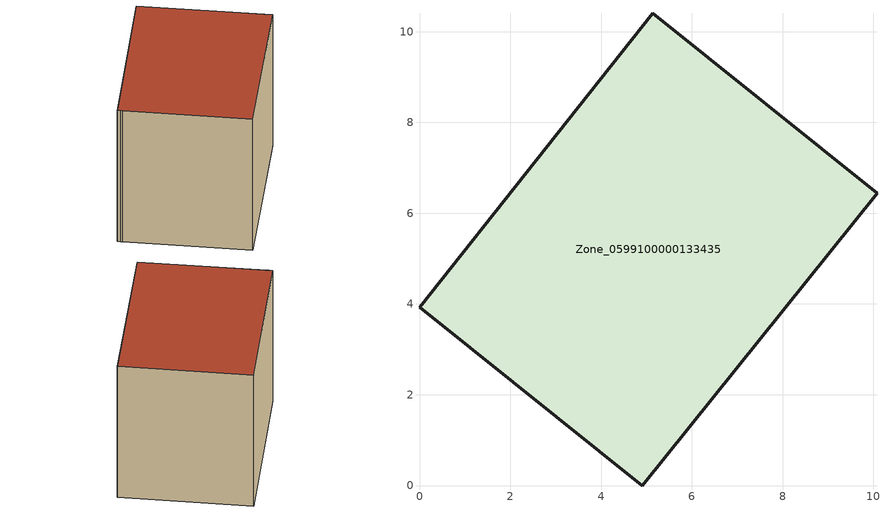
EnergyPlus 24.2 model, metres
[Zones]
Zone_0599100000133435
 floor ground (C_G): 0,3.93 5.14,10.4 10.08,6.44 4.91,0 0.17,3.8 0.13,3.83 z0.62
 wall outside (C_F): 10.08,6.44 5.14,10.4 0,3.93 0.13,3.83 0.17,3.8 4.91,0 10.08,6.44 z0.62:8.08
 roof outside (C_R): 5.14,10.4 0,3.93 0.13,3.83 0.17,3.8 4.91,0 10.08,6.44 z8.08
[BUILDING]
Pand.0599100000133435: North Axis=0; Terrain=City; Loads Convergence Tolerance Value=0.04; Temperature Convergence Tolerance Value=0.4; Solar Distribution=FullExterior; Maximum Number of Warmup Days=25; Minimum Number of Warmup Days=1
[Site:Location]
Rotterdam.The.Hague.AP_ZH_NLD Design_Conditions: Latitude=51.96; Longitude=4.45; Time Zone=1; Elevation=-4.5
[SITE:GROUNDTEMPERATURE:BUILDINGSURFACE]
18, 18, 18, 18, 18, 18, 18, 18, 18, 18, 18, 18
[MATERIAL] Thermal Absorptance=0.9; Solar Absorptance=0.7; Visible Absorptance=0.7
Name | Roughness | Thickness | Conductivity | Density | Specific Heat
G.TC.1965-1974 | MediumSmooth | 0.15 | 0.882353 | 540 | 1210
F.TC.1965-1974 | Rough | 0.3 | 0.697674 | 1920 | 840
R.TC.1965-1974 | MediumRough | 0.2 | 0.232558 | 1500 | 1000
[CONSTRUCTION]
C_G: G.TC.1965-1974
C_F: F.TC.1965-1974
C_R: R.TC.1965-1974
[ZONE]
Zone_0599100000133435: Type=1; Multiplier=1; Ceiling Height=Autocalculate; Volume=Autocalculate; Floor Area=autocalculate; Part of Total Floor Area=Yes
[ZONEINFILTRATION:DESIGNFLOWRATE]
Infil_Zone_0599100000133435: Zone or ZoneList or Space or SpaceList=Zone_0599100000133435; Schedule=AlwaysOn; Design Flow Rate Calculation Method=Flow/Area; Flow Rate per Floor Area=0.003; Constant Term Coefficient=1; Temperature Term Coefficient=0; Velocity Term Coefficient=0; Velocity Squared Term Coefficient=0
[HVACTEMPLATE:ZONE:IDEALLOADSAIRSYSTEM]
Zone_0599100000133435: Maximum Heating Supply Air Temperature=50; Minimum Cooling Supply Air Temperature=13; Maximum Heating Supply Air Humidity Ratio=0.0156; Minimum Cooling Supply Air Humidity Ratio=0.0077; Heating Limit=NoLimit; Cooling Limit=NoLimit; Dehumidification Control Type=ConstantSensibleHeatRatio; Cooling Sensible Heat Ratio=0.7; Dehumidification Setpoint=60; Humidification Control Type=None; Humidification Setpoint=30; Outdoor Air Method=None; Outdoor Air Flow Rate per Person=0.00944; Outdoor Air Flow Rate per Zone Floor Area=0; Outdoor Air Flow Rate per Zone=0; Demand Controlled Ventilation Type=None; Outdoor Air Economizer Type=NoEconomizer; Heat Recovery Type=None; Sensible Heat Recovery Effectiveness=0.7; Latent Heat Recovery Effectiveness=0.65
[ZONECONTROL:THERMOSTAT]
ThermostatControl_Zone_0599100000133435: Zone or ZoneList=Zone_0599100000133435; Control Type Schedule=DualSetpointControlType; Control 1=Thermostat_Zone_0599100000133435; Temperature Difference Between Cutout And Setpoint=0
[THERMOSTATSETPOINT:DUALSETPOINT]
Thermostat_Zone_0599100000133435: Heating Setpoint Temperature Schedule=HeatingSetpoint_Zone_0599100000133435; Cooling Setpoint Temperature Schedule=CoolingSetpoint_Zone_0599100000133435
[SCHEDULE:COMPACT]
HeatingSetpoint_Zone_0599100000133435: Through: 12/31, For: AllDays, Until: 24:00, 21
CoolingSetpoint_Zone_0599100000133435: Through: 12/31, For: AllDays, Until: 24:00, 24
DualSetpointControlType: Through: 12/31, For: AllDays, Until: 24:00, 4
AlwaysOn: Through: 12/31, For: AllDays, Until: 24:00, 1
